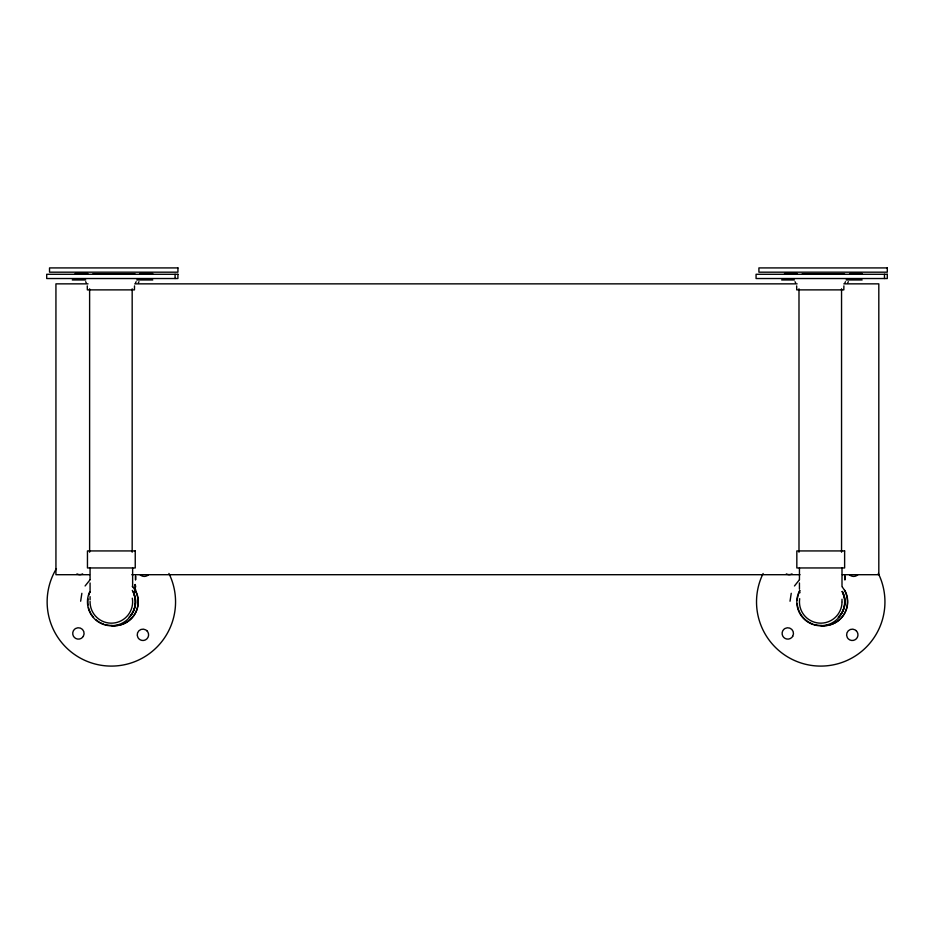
<?xml version="1.0" encoding="UTF-8"?>
<svg xmlns="http://www.w3.org/2000/svg" width="934" height="934" viewBox="0 0 934 934"><rect width="100%" height="100%" fill="white"/><g stroke="black" fill="none" stroke-linecap="round" stroke-linejoin="round"><path stroke-width="1.4" d="M134.519 285.897L134.449 289.879L87.352 289.879L87.271 285.897M843.892 285.897L843.822 289.879L796.725 289.879L796.655 285.897M80.651 601.227L81.865 593.3M790.024 601.227L791.25 593.3M134.905 592.098L135.465 589.809M135.103 591.946L135.663 589.658M134.928 588.572L135.01 584.626M134.858 589.354L135.663 586.54L135.22 584.474M135.558 282.675L136.154 281.741M138.372 282.675L138.979 281.741M844.931 282.675L845.539 281.741M847.757 282.675L848.352 281.741M85.099 585.968L90.108 579.71M794.472 585.968L799.481 579.71M148.599 574.644L147.339 575.613A6.106 6.106 0 0 1 139.972 574.644M857.972 574.644L856.711 575.613A6.106 6.106 0 0 1 849.345 574.644M75.105 273.592L87.866 273.592M139.598 273.592L152.767 273.592M784.49 273.592L797.239 273.592M849.73 273.592L862.14 273.592M92.664 274.117L135.22 274.117M802.037 274.117L844.593 274.117M72.28 279.955L85.706 279.955M136.761 279.955L152.756 279.955M781.653 279.955L794.402 279.955M846.134 279.955L862.129 279.955M88.029 283.854L55.935 283.854L55.935 574.702L89.489 574.702M134.718 283.854L797.111 283.854M843.799 283.854L878.812 283.854L878.812 574.702L842.34 574.702M131.799 574.702L800.018 574.702M799.446 592.016L800.053 592.693M795.009 281.741L795.616 282.675M85.636 281.741L86.232 282.675M842.223 591.642L844.231 596.814A21.284 21.284 0 0 1 844.721 599.558M133.854 594.222L134.858 596.814M884.475 274.281L884.475 278.53M845.048 576.009L845.048 579.675M844.838 576.161L844.838 579.827M842.001 568.012L842.001 586.704M842.001 599.231L842.001 601.718M841.546 288.828L841.546 552.204M799.446 567.989L799.446 579.535M799.446 582.968L799.446 589.249M798.99 288.828L798.99 552.204M175.09 274.281L175.09 278.53M135.663 576.009L135.663 579.675M135.465 576.161L135.465 579.827M132.628 568.012L132.628 586.704M132.173 288.828L132.173 552.204M90.073 567.989L90.073 579.535M90.073 582.968L90.073 592.016M90.073 596.628L90.073 599.815M89.617 288.828L89.617 552.204M842.421 591.479A21.284 21.284 0 0 1 838.487 617.094M844.721 590.218A23.899 23.899 0 0 1 820.764 625.441M842.001 602.337A21.284 21.284 0 0 1 818.885 623.083A21.284 21.284 0 0 1 799.691 598.659M842.246 591.479A23.899 23.899 0 0 1 820.215 625.78A23.899 23.899 0 0 1 799.667 590.568M844.838 602.337A21.284 21.284 0 0 1 838.288 617.246M842.456 587.241A23.899 23.899 0 0 1 820.566 625.593M820.227 625.43A23.56 23.56 0 0 1 814.144 624.496M812.977 624.122A23.56 23.56 0 0 1 797.251 603.843M797.239 600.153A23.56 23.56 0 0 1 798.115 595.297M798.488 594.129A23.56 23.56 0 0 1 799.971 590.743M792.02 573.873A5.686 5.686 0 0 1 786.335 573.873M878.299 573.441A64.213 64.213 0 0 1 820.752 666.094A64.213 64.213 0 0 1 763.136 573.499M133.048 591.479A21.284 21.284 0 0 1 129.114 617.094M135.348 590.218A23.899 23.899 0 0 1 111.391 625.441M132.301 598.169A21.284 21.284 0 0 1 112.991 623.106A21.284 21.284 0 0 1 90.073 601.426M132.301 590.381A23.899 23.899 0 0 1 112.092 625.768A23.899 23.899 0 0 1 89.734 591.689M135.138 598.169A21.284 21.284 0 0 1 130.795 615.191M132.289 586.272A23.899 23.899 0 0 1 111.181 625.593M110.842 625.43A23.56 23.56 0 0 1 104.771 624.496M103.604 624.122A23.56 23.56 0 0 1 100.207 622.639M99.144 622.021A23.56 23.56 0 0 1 96.132 619.861M93.517 617.269A23.56 23.56 0 0 1 91.322 614.28M90.703 613.218A23.56 23.56 0 0 1 88.473 607.497M88.018 605.069A23.56 23.56 0 0 1 87.983 598.928M88.73 595.297A23.56 23.56 0 0 1 90.049 591.841M82.636 573.873A5.686 5.686 0 0 1 76.95 573.873M168.914 573.441A64.213 64.213 0 0 1 108.589 666.035A64.213 64.213 0 0 1 56.437 568.596M83.348 636.276L82.437 637.455A5.686 5.686 0 0 1 74.393 637.455A5.686 5.686 0 0 1 74.393 629.411L75.572 628.512A5.686 5.686 0 0 1 83.348 636.276M792.721 636.276L791.822 637.455A5.686 5.686 0 0 1 783.778 637.455A5.686 5.686 0 0 1 783.778 629.411L784.957 628.512A5.686 5.686 0 0 1 792.721 636.276M177.927 267.918L49.525 267.918L49.525 272.179L177.927 272.179L177.927 267.918M887.3 267.918L758.91 267.918L758.91 272.179L887.3 272.179L887.3 267.918M177.915 274.281L46.7 274.281L46.7 278.53L177.915 278.53L177.915 274.281M887.288 274.281L756.073 274.281L756.073 278.53L887.288 278.53L887.288 274.281M135.243 550.932L87.457 550.932L87.457 567.954L135.243 567.954L135.243 550.932M844.628 550.932L796.83 550.932L796.83 567.954L844.628 567.954L844.628 550.932M856.303 630.789L855.124 629.89A5.686 5.686 0 0 0 847.36 637.653L848.259 638.833A5.686 5.686 0 0 0 856.303 638.833A5.686 5.686 0 0 0 856.303 630.789M146.93 630.789L145.751 629.89A5.686 5.686 0 0 0 137.975 637.653L138.886 638.833A5.686 5.686 0 0 0 146.93 638.833A5.686 5.686 0 0 0 146.93 630.789"/></g></svg>
